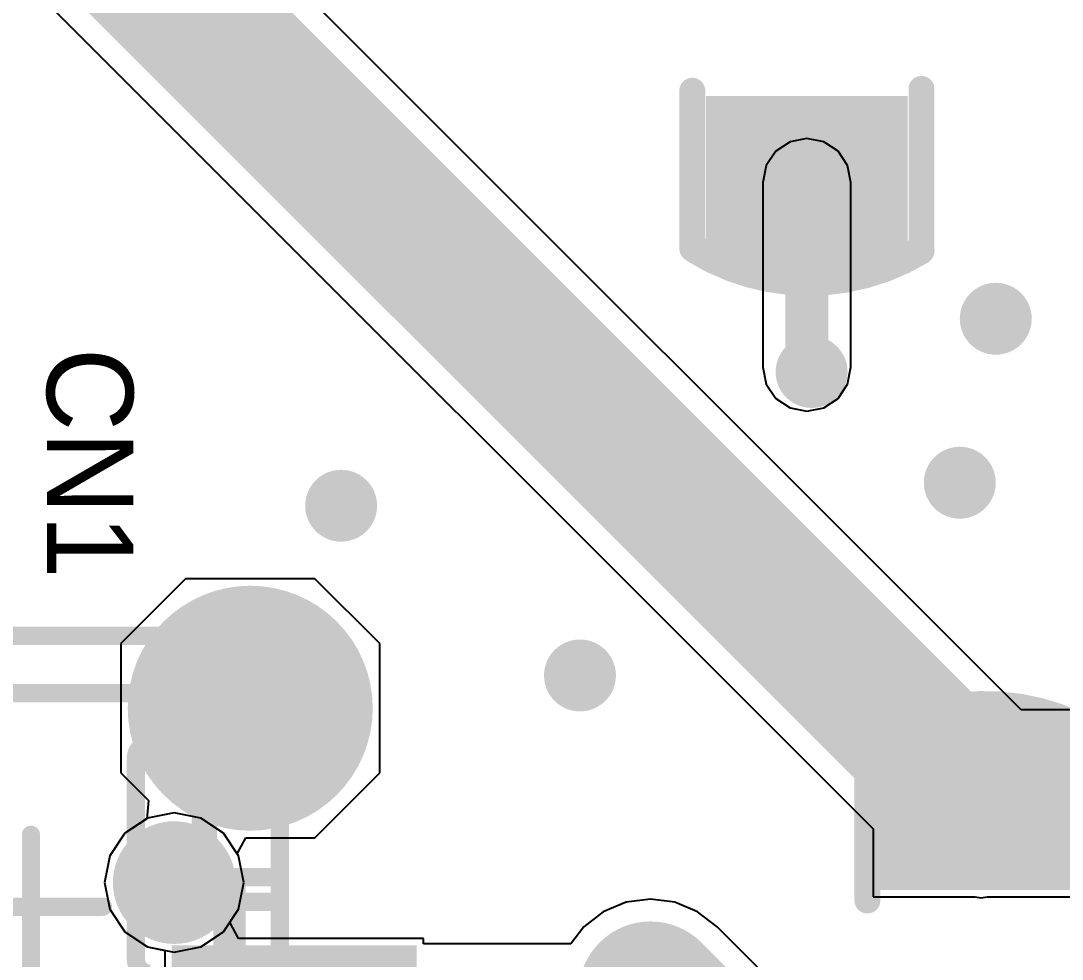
# Model space of a CAD drawing. Extents: x 23 to 127, y 48 to 72.
# Drawn here: x 29.16 to 36.39, y 54.9 to 61.43 of the extents above; entities that cross this region are included whole.
import ezdxf

# ---------------------------------------------------------------- set-up
doc = ezdxf.new("R2010")
doc.units = 0
doc.layers.get('0').update_dxf_attribs({"linetype": 'CONTINUOUS'})
for name, color, linetype in [('BOTTOMLAYER', 5, 'CONTINUOUS'), ('BOTTOMSOLDER', 6, 'CONTINUOUS'), ('MULTILAYER', 9, 'CONTINUOUS'), ('TOPLAYER', 1, 'CONTINUOUS'), ('TOPOVERLAY', 2, 'CONTINUOUS'), ('TOPPASTE', 8, 'CONTINUOUS'), ('TOPSOLDER', 216, 'CONTINUOUS')]:
    doc.layers.add(name, color=color, linetype=linetype)

# ---------------------------------------------------------------- blocks, each defined once
blk = doc.blocks.new('C_0805_6')
at = {"layer": 'TOPLAYER'}
for points in [[(-0.500002, -0.599999), (-0.500002, 0.599999), (-1.5, -0.599999), (-1.5, 0.599999)], [(1.5, -0.599999), (1.5, 0.599999), (0.500002, -0.599999), (0.500002, 0.599999)]]:
    blk.add_solid(points, dxfattribs=at)
at = {"layer": 'TOPOVERLAY', "const_width": 0.2}
for points in [[(-1.434117, -0.795774, -0.285513), (-1.475064, 0.788495)], [(1.4732, 0.7874, -0.279994), (1.467485, -0.771251)]]:
    blk.add_lwpolyline(points, format="xyb", dxfattribs=at)
at = {"layer": 'TOPOVERLAY'}
for points, const_width in [([(-1.525064, 0.788495, 1), (-1.425064, 0.788495, 1)], 0.1), ([(-1.505499, 0.796595, 1), (-1.415501, 0.796595, 1)], 0.09), ([(-0.394998, 0.796595, 1), (-0.305001, 0.796595, 1)], 0.09), ([(0.305001, 0.796595, 1), (0.394998, 0.796595, 1)], 0.09), ([(1.4232, 0.7874, 1), (1.5232, 0.7874, 1)], 0.1), ([(1.428201, 0.796595, 1), (1.518199, 0.796595, 1)], 0.09), ([(-1.484117, -0.795774, 1), (-1.384117, -0.795774, 1)], 0.1), ([(-1.480099, -0.790905, 1), (-1.390101, -0.790905, 1)], 0.09), ([(-0.369598, -0.790905, 1), (-0.279601, -0.790905, 1)], 0.09), ([(0.317701, -0.796595, 1), (0.407698, -0.796595, 1)], 0.09), ([(1.417485, -0.771251, 1), (1.517485, -0.771251, 1)], 0.1), ([(1.415501, -0.796595, 1), (1.505499, -0.796595, 1)], 0.09)]:
    blk.add_lwpolyline(points, format="xyb", close=True, dxfattribs=dict(at, const_width=const_width))
at = {"layer": 'TOPOVERLAY', "const_width": 0.18}
for points in [[(-0.349999, 0.796595), (-1.4605, 0.796595)], [(1.4732, 0.796595), (0.349999, 0.796595)], [(-0.324599, -0.790905), (-1.4351, -0.790905)], [(1.4605, -0.796595), (0.362699, -0.796595)]]:
    blk.add_lwpolyline(points, dxfattribs=at)
at = {"layer": 'TOPPASTE'}
for points in [[(-0.500002, -0.599999), (-0.500002, 0.599999), (-1.5, -0.599999), (-1.5, 0.599999)], [(1.5, -0.599999), (1.5, 0.599999), (0.500002, -0.599999), (0.500002, 0.599999)]]:
    blk.add_solid(points, dxfattribs=at)
at = {"layer": 'TOPSOLDER'}
for points in [[(-0.398402, -0.701599), (-0.398402, 0.701599), (-1.6016, -0.701599), (-1.6016, 0.701599)], [(1.6016, -0.701599), (1.6016, 0.701599), (0.398402, -0.701599), (0.398402, 0.701599)]]:
    blk.add_solid(points, dxfattribs=at)
blk = doc.blocks.new('C_0805_10')
at = {"layer": 'TOPLAYER'}
for points in [[(-0.500002, -0.599999), (-0.500002, 0.599999), (-1.5, -0.599999), (-1.5, 0.599999)], [(1.5, -0.599999), (1.5, 0.599999), (0.500002, -0.599999), (0.500002, 0.599999)]]:
    blk.add_solid(points, dxfattribs=at)
at = {"layer": 'TOPOVERLAY', "const_width": 0.2}
for points in [[(-1.434117, -0.795774, -0.285513), (-1.475064, 0.788495)], [(1.4732, 0.7874, -0.279994), (1.467485, -0.771251)]]:
    blk.add_lwpolyline(points, format="xyb", dxfattribs=at)
at = {"layer": 'TOPOVERLAY'}
for points, const_width in [([(-1.525064, 0.788495, 1), (-1.425064, 0.788495, 1)], 0.1), ([(-1.505499, 0.796595, 1), (-1.415501, 0.796595, 1)], 0.09), ([(-0.394998, 0.796595, 1), (-0.305001, 0.796595, 1)], 0.09), ([(0.305001, 0.796595, 1), (0.394998, 0.796595, 1)], 0.09), ([(1.4232, 0.7874, 1), (1.5232, 0.7874, 1)], 0.1), ([(1.428201, 0.796595, 1), (1.518199, 0.796595, 1)], 0.09), ([(-1.484117, -0.795774, 1), (-1.384117, -0.795774, 1)], 0.1), ([(-1.480099, -0.790905, 1), (-1.390101, -0.790905, 1)], 0.09), ([(-0.369598, -0.790905, 1), (-0.279601, -0.790905, 1)], 0.09), ([(0.317701, -0.796595, 1), (0.407698, -0.796595, 1)], 0.09), ([(1.417485, -0.771251, 1), (1.517485, -0.771251, 1)], 0.1), ([(1.415501, -0.796595, 1), (1.505499, -0.796595, 1)], 0.09)]:
    blk.add_lwpolyline(points, format="xyb", close=True, dxfattribs=dict(at, const_width=const_width))
at = {"layer": 'TOPOVERLAY', "const_width": 0.18}
for points in [[(-0.349999, 0.796595), (-1.4605, 0.796595)], [(1.4732, 0.796595), (0.349999, 0.796595)], [(-0.324599, -0.790905), (-1.4351, -0.790905)], [(1.4605, -0.796595), (0.362699, -0.796595)]]:
    blk.add_lwpolyline(points, dxfattribs=at)
at = {"layer": 'TOPPASTE'}
for points in [[(-0.500002, -0.599999), (-0.500002, 0.599999), (-1.5, -0.599999), (-1.5, 0.599999)], [(1.5, -0.599999), (1.5, 0.599999), (0.500002, -0.599999), (0.500002, 0.599999)]]:
    blk.add_solid(points, dxfattribs=at)
at = {"layer": 'TOPSOLDER'}
for points in [[(-0.398402, -0.701599), (-0.398402, 0.701599), (-1.6016, -0.701599), (-1.6016, 0.701599)], [(1.6016, -0.701599), (1.6016, 0.701599), (0.398402, -0.701599), (0.398402, 0.701599)]]:
    blk.add_solid(points, dxfattribs=at)
blk = doc.blocks.new('USB_MICRO1_65')
at = {"layer": 'TOPLAYER', "const_width": 0.749999}
blk.add_lwpolyline([(0.767347, 3.250001, 1), (1.517348, 3.250001, 1)], format="xyb", close=True, dxfattribs=at)
at = {"layer": 'TOPOVERLAY', "const_width": 0.127}
for points in [[(-3.752342, 3.753879), (1.34766, 3.753879)], [(1.34766, -3.746127), (1.34766, 3.753879)], [(1.349091, 2.403876), (1.349091, 3.453877)], [(-3.652342, 3.353877), (1.34766, 3.353877)], [(0.447662, 3.003878), (0.747662, 3.003878)], [(0.34766, 1.503876), (0.34766, 2.903878)], [(0.799089, 2.898414), (0.847661, 2.898414)], [(0.799089, 1.803878), (0.799089, 2.898414)], [(0.847661, 2.339619), (0.847661, 2.903878)], [(0.847661, 2.853878), (1.34766, 2.853878)], [(0.832193, 2.824084), (0.847661, 2.810162)], [(0.832193, 2.824084), (0.847661, 2.824084)], [(0.847661, 2.571034), (1.34766, 2.571034)], [(-0.381653, 1.42), (-0.381653, 2.37)], [(0.847661, 2.339619), (0.849089, 2.338192)], [(0.849089, 1.803878), (0.849089, 2.338192)], [(1.047661, 2.076059), (1.34766, 2.076059)], [(1.047661, 1.403876), (1.047661, 2.076059)], [(1.047661, 1.903877), (1.34766, 1.903877)], [(-0.881652, 1.870001), (0.118346, 1.870001)], [(0.799089, 1.803878), (0.949079, 1.803878)], [(0.949079, 1.403876), (0.949079, 1.803878)], [(0.949089, 1.603875), (1.047661, 1.603875)], [(1.349091, 1.403876), (1.349091, 1.603875)]]:
    blk.add_lwpolyline(points, dxfattribs=at)
at = {"layer": 'TOPOVERLAY', "const_width": 0.0635}
for points in [[(1.31591, 3.753879, 1), (1.37941, 3.753879, 1)], [(1.31591, 3.753879, 1), (1.37941, 3.753879, 1)], [(1.317341, 3.453877, 1), (1.380841, 3.453877, 1)], [(1.31591, 3.353877, 1), (1.37941, 3.353877, 1)], [(0.415912, 3.003878, 1), (0.479412, 3.003878, 1)], [(0.415912, 3.003878, 1), (0.479412, 3.003878, 1)], [(0.715912, 3.003878, 1), (0.779412, 3.003878, 1)], [(0.715912, 3.003878, 1), (0.779412, 3.003878, 1)], [(0.31591, 2.903878, 1), (0.37941, 2.903878, 1)], [(0.315912, 2.903878, 1), (0.379412, 2.903878, 1)], [(0.767339, 2.898414, 1), (0.830839, 2.898414, 1)], [(0.767339, 2.898414, 1), (0.830839, 2.898414, 1)], [(0.815911, 2.903878, 1), (0.879411, 2.903878, 1)], [(0.815911, 2.903878, 1), (0.879411, 2.903878, 1)], [(0.815911, 2.898414, 1), (0.879411, 2.898414, 1)], [(0.815911, 2.853878, 1), (0.879411, 2.853878, 1)], [(1.31591, 2.853878, 1), (1.37941, 2.853878, 1)], [(0.800443, 2.824084, 1), (0.863943, 2.824084, 1)], [(0.800443, 2.824084, 1), (0.863943, 2.824084, 1)], [(0.815911, 2.824084, 1), (0.879411, 2.824084, 1)], [(0.815911, 2.810162, 1), (0.879411, 2.810162, 1)], [(0.815911, 2.571034, 1), (0.879411, 2.571034, 1)], [(1.31591, 2.571034, 1), (1.37941, 2.571034, 1)], [(1.317341, 2.403876, 1), (1.380841, 2.403876, 1)], [(-0.413403, 2.37, 1), (-0.349903, 2.37, 1)], [(0.815911, 2.339619, 1), (0.879411, 2.339619, 1)], [(0.815911, 2.339619, 1), (0.879411, 2.339619, 1)], [(0.817339, 2.338192, 1), (0.880839, 2.338192, 1)], [(0.817339, 2.338192, 1), (0.880839, 2.338192, 1)], [(1.015911, 2.076059, 1), (1.079411, 2.076059, 1)], [(1.015911, 2.076059, 1), (1.079411, 2.076059, 1)], [(1.31591, 2.076059, 1), (1.37941, 2.076059, 1)], [(1.015911, 1.903877, 1), (1.079411, 1.903877, 1)], [(1.31591, 1.903877, 1), (1.37941, 1.903877, 1)], [(0.086596, 1.870001, 1), (0.150096, 1.870001, 1)], [(0.767339, 1.803878, 1), (0.830839, 1.803878, 1)], [(0.767339, 1.803878, 1), (0.830839, 1.803878, 1)], [(0.817339, 1.803878, 1), (0.880839, 1.803878, 1)], [(0.917329, 1.803878, 1), (0.980829, 1.803878, 1)], [(0.917329, 1.803878, 1), (0.980829, 1.803878, 1)], [(0.917339, 1.603875, 1), (0.980839, 1.603875, 1)], [(1.015911, 1.603875, 1), (1.079411, 1.603875, 1)], [(1.317341, 1.603875, 1), (1.380841, 1.603875, 1)], [(0.31591, 1.503876, 1), (0.37941, 1.503876, 1)], [(0.315912, 1.503876, 1), (0.379412, 1.503876, 1)]]:
    blk.add_lwpolyline(points, format="xyb", close=True, dxfattribs=at)
at = {"layer": 'TOPOVERLAY', "const_width": 0.127}
for points in [[(0.347662, 2.903878, -0.414214), (0.447662, 3.003878)], [(0.747662, 3.003878, -0.414214), (0.847661, 2.903878)], [(0.447662, 1.403876, -0.414214), (0.347662, 1.503876)]]:
    blk.add_lwpolyline(points, format="xyb", dxfattribs=at)
at = {"layer": 'TOPPASTE', "const_width": 0.749999}
blk.add_lwpolyline([(0.767347, 3.250001, 1), (1.517348, 3.250001, 1)], format="xyb", close=True, dxfattribs=at)
at = {"layer": 'TOPSOLDER', "const_width": 0.851598}
blk.add_lwpolyline([(0.716547, 3.250001, 1), (1.568148, 3.250001, 1)], format="xyb", close=True, dxfattribs=at)
at = {"layer": 'TOPSOLDER'}
blk.add_solid([(2.299256, 1.0484), (2.299256, 1.601597), (0.596059, 1.0484), (0.596059, 1.601597)], dxfattribs=at)

msp = doc.modelspace()

# ---------------------------------------------------------------- linework, layer by layer
at = {"layer": 'BOTTOMLAYER'}
for p, q in [((30.037964, 55.884681), (29.880844, 55.779695)), ((30.2233, 55.921547), (30.037964, 55.884681)), ((30.408636, 55.884681), (30.2233, 55.921547)), ((30.565755, 55.779695), (30.408636, 55.884681)), ((29.880844, 55.779695), (29.775859, 55.622576)), ((30.670741, 55.622576), (30.565755, 55.779695)), ((29.775859, 55.622576), (29.738993, 55.43724)), ((30.707607, 55.43724), (30.670741, 55.622576)), ((29.738993, 55.43724), (29.775859, 55.251904)), ((30.670741, 55.251904), (30.707607, 55.43724)), ((29.775859, 55.251904), (29.880844, 55.094784)), ((30.565755, 55.094784), (30.670741, 55.251904)), ((29.880844, 55.094784), (30.037964, 54.989799)), ((30.408636, 54.989799), (30.565755, 55.094784)), ((30.037964, 54.989799), (30.2233, 54.952933)), ((30.2233, 54.952933), (30.408636, 54.989799))]:
    msp.add_line(p, q, dxfattribs=at)
for points, const_width in [([(35.8083, 59.35724, 1), (36.058297, 59.35724, 1)], 0.249999), ([(34.5283, 58.98724, 1), (34.778297, 58.98724, 1)], 0.249999), ([(35.558301, 58.217239, 1), (35.808298, 58.217239, 1)], 0.249999), ([(31.258302, 58.05724, 1), (31.508299, 58.05724, 1)], 0.249999), ([(32.918301, 56.87724, 1), (33.168298, 56.87724, 1)], 0.249999), ([(30.060801, 55.43724, 1), (30.385799, 55.43724, 1)], 0.325001)]:
    msp.add_lwpolyline(points, format="xyb", close=True, dxfattribs=dict(at, const_width=const_width))
at = {"layer": 'BOTTOMSOLDER', "const_width": 0.426601}
msp.add_lwpolyline([(30.010001, 55.43724, 1), (30.436599, 55.43724, 1)], format="xyb", close=True, dxfattribs=at)
at = {"layer": 'MULTILAYER'}
for points, const_width in [([(35.8083, 59.35724, 1), (36.058297, 59.35724, 1)], 0.249999), ([(34.5283, 58.98724, 1), (34.778297, 58.98724, 1)], 0.249999), ([(35.558301, 58.217239, 1), (35.808298, 58.217239, 1)], 0.249999), ([(31.258302, 58.05724, 1), (31.508299, 58.05724, 1)], 0.249999), ([(32.918301, 56.87724, 1), (33.168298, 56.87724, 1)], 0.249999), ([(30.060801, 55.43724, 1), (30.385799, 55.43724, 1)], 0.325001)]:
    msp.add_lwpolyline(points, format="xyb", close=True, dxfattribs=dict(at, const_width=const_width))
at = {"layer": 'TOPLAYER'}
for p, q in [((36.10925, 56.638038), (29.224602, 63.522682)), ((28.733852, 62.159101), (35.082081, 55.810869)), ((34.503446, 60.587611), (34.404211, 60.521306)), ((34.6205, 60.610895), (34.503446, 60.587611)), ((34.737553, 60.587611), (34.6205, 60.610895)), ((34.836788, 60.521306), (34.737553, 60.587611)), ((34.404211, 60.521306), (34.337907, 60.422071)), ((34.903092, 60.422071), (34.836788, 60.521306)), ((34.337907, 60.422071), (34.314623, 60.305018)), ((34.926377, 60.305018), (34.903092, 60.422071)), ((34.314623, 60.305018), (34.314623, 59.020039)), ((34.926377, 59.020039), (34.926377, 60.305018)), ((34.314623, 59.020039), (34.337907, 58.902986)), ((34.903092, 58.902986), (34.926377, 59.020039)), ((34.337907, 58.902986), (34.404211, 58.803751)), ((34.836788, 58.803751), (34.903092, 58.902986)), ((34.404211, 58.803751), (34.503446, 58.737447)), ((34.737553, 58.737447), (34.836788, 58.803751)), ((34.503446, 58.737447), (34.6205, 58.714162)), ((34.6205, 58.714162), (34.737553, 58.737447)), ((30.301428, 57.549478), (29.851429, 57.099479)), ((31.201426, 57.549478), (30.301428, 57.549478)), ((31.651425, 57.099479), (31.201426, 57.549478)), ((29.851429, 57.099479), (29.851429, 56.199481)), ((31.651425, 56.199481), (31.651425, 57.099479)), ((36.582078, 56.638038), (36.10925, 56.638038)), ((29.851429, 56.199481), (30.044072, 56.006837)), ((31.201426, 55.749482), (31.651425, 56.199481)), ((30.044072, 56.006837), (30.031626, 55.880447)), ((30.031626, 55.880447), (29.880844, 55.779695)), ((35.082081, 55.810869), (35.082081, 55.33804)), ((29.880844, 55.779695), (29.775859, 55.622576)), ((30.660784, 55.637476), (30.720652, 55.749482)), ((30.720652, 55.749482), (31.201426, 55.749482)), ((29.775859, 55.622576), (29.738993, 55.43724)), ((30.670741, 55.622576), (30.660784, 55.637476)), ((30.707607, 55.43724), (30.670741, 55.622576)), ((29.738993, 55.43724), (29.775859, 55.251904)), ((30.670741, 55.251904), (30.707607, 55.43724)), ((33.363619, 55.300507), (33.205499, 55.235013)), ((33.533301, 55.322843), (33.363619, 55.300507)), ((33.702983, 55.300507), (33.533301, 55.322843)), ((33.861103, 55.235013), (33.702983, 55.300507)), ((35.082081, 55.33804), (35.789481, 55.33804)), ((35.789481, 55.33804), (35.83208, 55.332432)), ((35.83208, 55.332432), (35.874678, 55.33804)), ((35.874678, 55.33804), (36.582078, 55.33804)), ((29.775859, 55.251904), (29.880844, 55.094784)), ((30.610322, 55.161482), (30.670741, 55.251904)), ((33.205499, 55.235013), (33.069718, 55.130822)), ((33.996884, 55.130822), (33.861103, 55.235013)), ((30.67019, 55.049476), (30.610322, 55.161482)), ((29.880844, 55.094784), (30.037964, 54.989799)), ((33.069718, 55.130822), (32.978982, 55.012575)), ((34.646883, 54.480826), (33.996884, 55.130822)), ((31.956736, 55.049476), (30.67019, 55.049476)), ((31.956736, 55.012575), (31.956736, 55.049476)), ((32.978982, 55.012575), (31.956736, 55.012575)), ((30.037964, 54.989799), (30.156739, 54.966171)), ((30.156739, 54.966171), (30.156739, 54.39948))]:
    msp.add_line(p, q, dxfattribs=at)
for points, const_width in [([(28.761019, 63.059099), (35.83208, 55.988039)], 1.000001), ([(34.6205, 59.020039), (34.6205, 60.305018)], 0.299999), ([(35.83208, 55.988039), (37.6925, 55.988039)], 0.800001), ([(33.533301, 54.667239), (34.1833, 54.01724)], 1.000001)]:
    msp.add_lwpolyline(points, dxfattribs=dict(at, const_width=const_width))
for points, const_width in [([(34.545501, 60.305018, 1), (34.695498, 60.305018, 1)], 0.15), ([(35.8083, 59.35724, 1), (36.058297, 59.35724, 1)], 0.249999), ([(34.5283, 58.98724, 1), (34.778297, 58.98724, 1)], 0.249999), ([(34.545501, 59.020039, 1), (34.695498, 59.020039, 1)], 0.15), ([(35.558301, 58.217239, 1), (35.808298, 58.217239, 1)], 0.249999), ([(31.258302, 58.05724, 1), (31.508299, 58.05724, 1)], 0.249999), ([(32.918301, 56.87724, 1), (33.168298, 56.87724, 1)], 0.249999), ([(35.58208, 55.988039, 1), (36.082079, 55.988039, 1)], 0.499999), ([(35.63208, 55.988039, 1), (36.032079, 55.988039, 1)], 0.399999), ([(30.060801, 55.43724, 1), (30.385799, 55.43724, 1)], 0.325001), ([(33.283301, 54.667239, 1), (33.7833, 54.667239, 1)], 0.499999)]:
    msp.add_lwpolyline(points, format="xyb", close=True, dxfattribs=dict(at, const_width=const_width))
at = {"layer": 'TOPSOLDER', "const_width": 0.426601}
msp.add_lwpolyline([(30.010001, 55.43724, 1), (30.436599, 55.43724, 1)], format="xyb", close=True, dxfattribs=at)

# ---------------------------------------------------------------- block references
at = {"rotation": 270}
for name, p in [('C_0805_6', (34.6205, 61.305018)), ('C_0805_10', (35.83208, 54.988038))]:
    msp.add_blockref(name, p, dxfattribs=at)
msp.add_blockref('USB_MICRO1_65', (29.60908, 53.399479))

# ---------------------------------------------------------------- texts
at = {"layer": 'TOPOVERLAY'}
msp.add_text('CN1', height=0.599999, rotation=270, dxfattribs=at).set_placement((29.33812, 59.15502))

doc.saveas('drawing.dxf')
